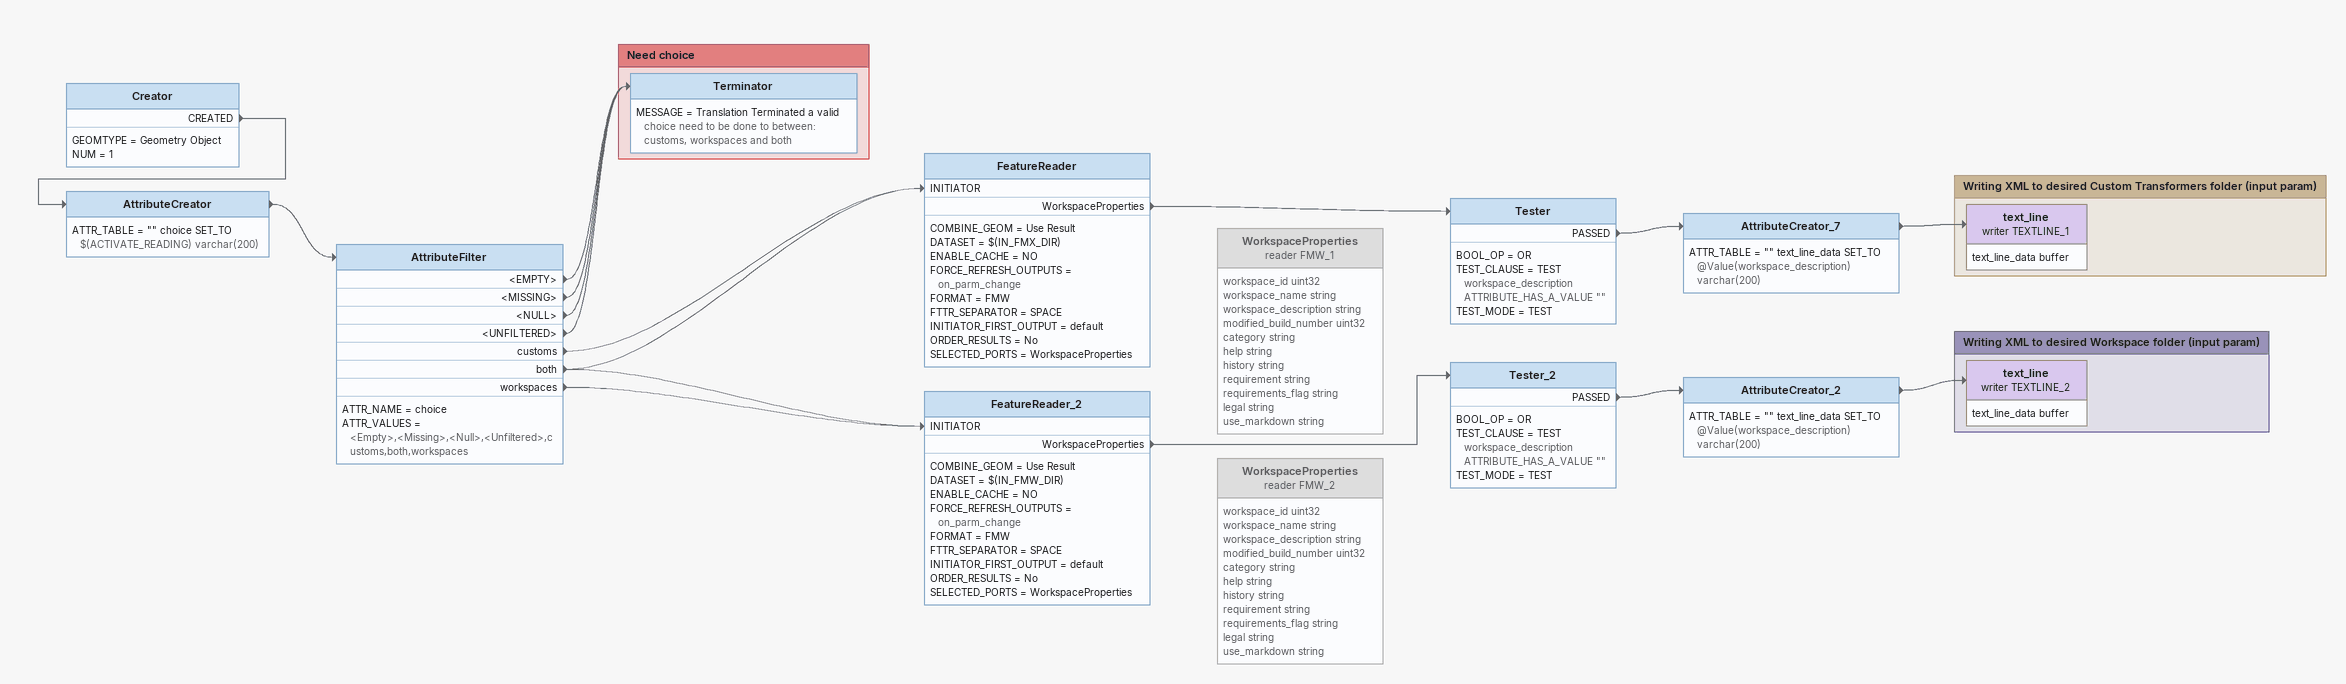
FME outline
Creator
    GEOMTYPE = Geometry Object
    NUM = 1
    CREATED -> AttributeCreator
AttributeCreator
    ATTR_TABLE = "" choice SET_TO $(ACTIVATE_READING) varchar(200)
    -> AttributeFilter
AttributeFilter
    ATTR_NAME = choice
    ATTR_VALUES = <Empty>,<Missing>,<Null>,<Unfiltered>,customs,both,workspaces
    <EMPTY> -> Terminator
    <MISSING> -> Terminator
    <NULL> -> Terminator
    <UNFILTERED> -> Terminator
    customs -> FeatureReader [INITIATOR]
    both -> FeatureReader_2 [INITIATOR]
    both -> FeatureReader [INITIATOR]
    workspaces -> FeatureReader_2 [INITIATOR]
FeatureReader
    COMBINE_GEOM = Use Result
    DATASET = $(IN_FMX_DIR)
    ENABLE_CACHE = NO
    FORCE_REFRESH_OUTPUTS = on_parm_change
    FORMAT = FMW
    FTTR_SEPARATOR = SPACE
    INITIATOR_FIRST_OUTPUT = default
    ORDER_RESULTS = No
    SELECTED_PORTS = WorkspaceProperties
    WorkspaceProperties -> Tester
Tester
    BOOL_OP = OR
    TEST_CLAUSE = TEST workspace_description ATTRIBUTE_HAS_A_VALUE ""
    TEST_MODE = TEST
    PASSED -> AttributeCreator_7
AttributeCreator_7
    ATTR_TABLE = "" text_line_data SET_TO @Value(workspace_description) varchar(200)
    -> text_line (writer TEXTLINE_1)
FeatureReader_2
    COMBINE_GEOM = Use Result
    DATASET = $(IN_FMW_DIR)
    ENABLE_CACHE = NO
    FORCE_REFRESH_OUTPUTS = on_parm_change
    FORMAT = FMW
    FTTR_SEPARATOR = SPACE
    INITIATOR_FIRST_OUTPUT = default
    ORDER_RESULTS = No
    SELECTED_PORTS = WorkspaceProperties
    WorkspaceProperties -> Tester_2
Tester_2
    BOOL_OP = OR
    TEST_CLAUSE = TEST workspace_description ATTRIBUTE_HAS_A_VALUE ""
    TEST_MODE = TEST
    PASSED -> AttributeCreator_2
AttributeCreator_2
    ATTR_TABLE = "" text_line_data SET_TO @Value(workspace_description) varchar(200)
    -> text_line (writer TEXTLINE_2)
WorkspaceProperties (reader FMW_1) [off]
    attributes: workspace_id uint32, workspace_name string, workspace_description string, modified_build_number uint32, category string, help string, history string, requirement string, requirements_flag string, legal string, use_markdown string
WorkspaceProperties (reader FMW_2) [off]
    attributes: workspace_id uint32, workspace_name string, workspace_description string, modified_build_number uint32, category string, help string, history string, requirement string, requirements_flag string, legal string, use_markdown string

Bookmark: Need choice
Terminator
    MESSAGE = Translation Terminated a valid choice need to be done to between: customs, workspaces and both

Bookmark: Writing XML to desired Custom Transformers folder (input param)
text_line (writer TEXTLINE_1)
    attributes: text_line_data buffer

Bookmark: Writing XML to desired Workspace folder (input param)
text_line (writer TEXTLINE_2)
    attributes: text_line_data buffer
